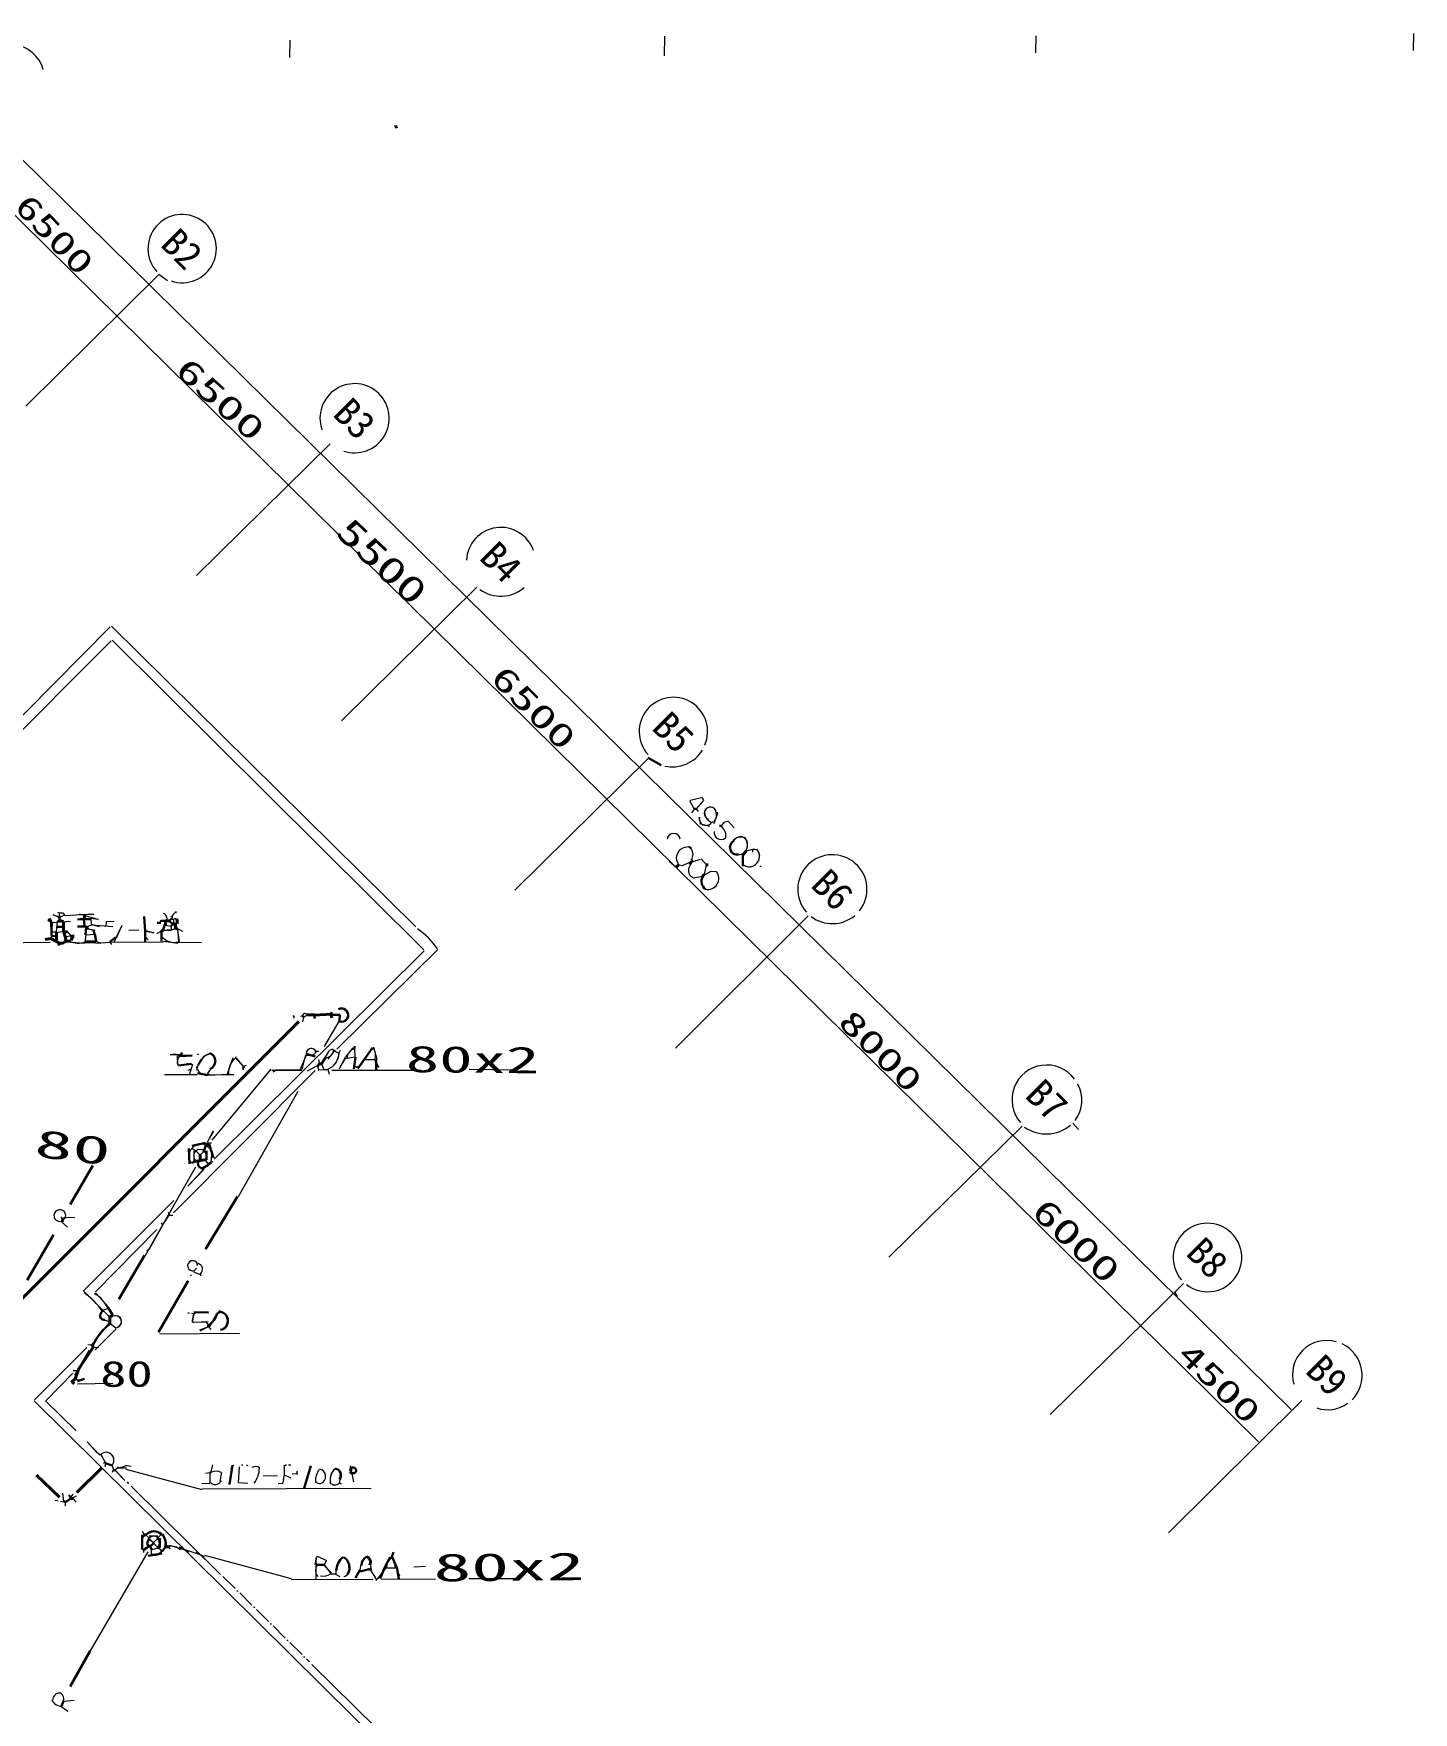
# Model space of a CAD drawing. Header units: millimetres. Extents: x -22015 to 140060, y -26591 to 87788.
# Drawn here: x 102598 to 139564, y 42796 to 87788 of the extents above; entities that cross this region are included whole.
import ezdxf
from ezdxf.enums import TextEntityAlignment as Align

# ---------------------------------------------------------------- set-up
doc = ezdxf.new("R2010")
doc.units = ezdxf.units.MM
doc.linetypes.add('CENTER', pattern=[629.404438, 461.947508, -83.728465, 0, -83.728465])
for name, color, linetype, lineweight in [('A_MED', 9, 'CONTINUOUS', 20), ('A_THIN', 8, 'CONTINUOUS', 15), ('AXIS', 1, 'CONTINUOUS', 15), ('AXIS_SYM', 1, 'CONTINUOUS', 20), ('AXIS_TEXT', 1, 'CONTINUOUS', 13), ('DIM', 3, 'CONTINUOUS', 15), ('DIM_TEXT', 3, 'CONTINUOUS', 13), ('FRAME', 8, 'CONTINUOUS', 90), ('L_CENTER', 30, 'CENTER', 9), ('P_LEADER', 140, 'CONTINUOUS', 20), ('P_NOMARK', 6, 'CONTINUOUS', 35), ('P_R', 5, 'CONTINUOUS', 40), ('P_R_MARK', 5, 'CONTINUOUS', 25), ('P_SIZE', 140, 'CONTINUOUS', 13), ('SYM', 4, 'CONTINUOUS', 25), ('TEXT_SHAPE', 7, 'CONTINUOUS', 30)]:
    doc.layers.add(name, color=color, linetype=linetype, lineweight=lineweight)
doc.styles.add('JP', font='msgothic.ttc')

msp = doc.modelspace()

# ---------------------------------------------------------------- linework, layer by layer
at = {"layer": 'A_MED', "lineweight": 20}
for p, q in [((105955, 81338), (106190, 81173)), ((120145, 65997), (120009, 65969)), ((119991, 65486), (119872, 65502)), ((120229, 65642), (120229, 65608)), ((120265, 65602), (120464, 65666)), ((120481, 65673), (120626, 65514)), ((120619, 65507), (120560, 65255)), ((120754, 65341), (120889, 65330)), ((120193, 65219), (120277, 65167)), ((103081, 63968), (103589, 63999)), ((103114, 64172), (103303, 64119)), ((103116, 64176), (103287, 64112)), ((103211, 63717), (103243, 63988)), ((103416, 64162), (103318, 64105)), ((103391, 64221), (103425, 64159)), ((104331, 64044), (103829, 64186)), ((104143, 63897), (104024, 63846)), ((104134, 64056), (104152, 63887)), ((104135, 64079), (104334, 64053)), ((104723, 63850), (104148, 63891)), ((104154, 63916), (104353, 63861)), ((104546, 63984), (104534, 63871)), ((104758, 63996), (104554, 63985)), ((103046, 63869), (103080, 63869)), ((103487, 63450), (103973, 63409)), ((103508, 63717), (103597, 63625)), ((103617, 63536), (103549, 63469)), ((103997, 63633), (103974, 63448)), ((103989, 63807), (104247, 63764)), ((104232, 63641), (103994, 63630)), ((104063, 63792), (104199, 63771)), ((104264, 63462), (104399, 63412)), ((104269, 63408), (104756, 63444)), ((104536, 63873), (104502, 63855)), ((104964, 63886), (104758, 63447)), ((104962, 63887), (104815, 63563)), ((104400, 63418), (104654, 63436)), ((106077, 63437), (104756, 63429)), ((113425, 63246), (110723, 60574)), ((106982, 59882), (106101, 59884)), ((114266, 60035), (115503, 60020)), ((109678, 59435), (108079, 56611)), ((105590, 55029), (106941, 57420)), ((106223, 56121), (106056, 55862)), ((104592, 53617), (104471, 53575)), ((104617, 53229), (104128, 52617)), ((104391, 53356), (104637, 53267)), ((104647, 53219), (104800, 53102)), ((104047, 52657), (104183, 52646)), ((108114, 52948), (105978, 52930)), ((103649, 48648), (103598, 48564)), ((111642, 48793), (107102, 48782)), ((103323, 48459), (103408, 48444)), ((103442, 48447), (103442, 48329)), ((103647, 48534), (103730, 48431)), ((105916, 47221), (105609, 47555)), ((105930, 47521), (105690, 47521)), ((105925, 47458), (105809, 47353)), ((106018, 47568), (105935, 47482)), ((106072, 47588), (106170, 47245)), ((106229, 47277), (106483, 47209)), ((105655, 47100), (104115, 44446)), ((105762, 47029), (105744, 46996)), ((105917, 47201), (105762, 47155)), ((105946, 47217), (106028, 47114)), ((106213, 47231), (106249, 47182)), ((106495, 47238), (106752, 47088)), ((106570, 47192), (107082, 47022)), ((106946, 47089), (107164, 46979)), ((109501, 46365), (111686, 46361)), ((112789, 46694), (113093, 46712)), ((115570, 46376), (114261, 46379))]:
    msp.add_line(p, q, dxfattribs=at)
for centre, radius, start, end in [((120102, 65694), 285, 108.5502, 219.336), ((120002, 65791), 262, 326.7572, 36.2458), ((120659, 65146), 296, 258.347, 37.3006), ((103787, 63884), 473, 240.9529, 293.5332), ((104787, 53266), 164, 272.3801, 114.7858), ((105873, 47324), 380, 143.9623, 207.6939), ((105819, 47347), 172, 51.7745, 135.9297), ((106301, 46973), 279, 48.4494, 107.938)]:
    msp.add_arc(centre, radius, start, end, dxfattribs=at)
at = {"layer": 'A_THIN', "lineweight": 15}
for p, q in [((112309, 85244), (112274, 85323)), ((112309, 85337), (112341, 85258)), ((99949, 67138), (104648, 71891)), ((104689, 71905), (112842, 63853)), ((104675, 71512), (99719, 66549)), ((104704, 71536), (113057, 63233)), ((119621, 65609), (119814, 65446)), ((120155, 65569), (119991, 65489)), ((120572, 65244), (120753, 65339)), ((120279, 65166), (120514, 65210)), ((103235, 64244), (103286, 64228)), ((103284, 64225), (103386, 64221)), ((103284, 64224), (103284, 64106)), ((104215, 64189), (103419, 64146)), ((103963, 64191), (104216, 64178)), ((103589, 63610), (103454, 63574)), ((105146, 63756), (105418, 63765)), ((104649, 63428), (104682, 63377)), ((113059, 63204), (107437, 57622)), ((110141, 59998), (106346, 56189)), ((108957, 60031), (107376, 58128)), ((110591, 60009), (112979, 60009)), ((130441, 58591), (130591, 58421)), ((106354, 56515), (103930, 54088)), ((106059, 55863), (105702, 55227)), ((106018, 55913), (106054, 55864)), ((106207, 56203), (106227, 56119)), ((106226, 56119), (106327, 56119)), ((105897, 55735), (104254, 54068)), ((105713, 55218), (105634, 55166)), ((104638, 53393), (103955, 54074)), ((104254, 54045), (104623, 53641)), ((133170, 54062), (133267, 53873)), ((104812, 53076), (104246, 52510)), ((104808, 53080), (104331, 52591)), ((104024, 52575), (102622, 51177)), ((104336, 52577), (104183, 52567)), ((103645, 51885), (102929, 51146)), ((103656, 51961), (103791, 51961)), ((122723, 31251), (102610, 51144)), ((102919, 51143), (103737, 50341)), ((105071, 49315), (107102, 48770)), ((103410, 48448), (103380, 48668)), ((103743, 48592), (103642, 48539)), ((107606, 46494), (105213, 48863)), ((103173, 48486), (103255, 48463)), ((105504, 47654), (105558, 47555)), ((105694, 47439), (105812, 47354)), ((106573, 47251), (106573, 47200)), ((105539, 47149), (105539, 47081)), ((105747, 47166), (105747, 47031)), ((107137, 46954), (107606, 46494)), ((107174, 47015), (109503, 46383)), ((113363, 46358), (111906, 46367)), ((119751, 34517), (110056, 44081))]:
    msp.add_line(p, q, dxfattribs=at)
for centre, radius, start, end in [((111694, 62066), 2097, 34.5661, 55.6012), ((102823, 52420), 1975, 35.0624, 55.171), ((103830, 53290), 830, 23.2546, 60.9132), ((104807, 53274), 148, 290.3233, 74.8228)]:
    msp.add_arc(centre, radius, start, end, dxfattribs=at)
at = {"layer": 'AXIS', "lineweight": 15}
for p, q in [((105943, 81320), (102389, 77807)), ((110546, 76789), (106966, 73268)), ((114470, 72953), (110850, 69371)), ((119071, 68371), (115491, 64835)), ((123353, 64146), (119797, 60601)), ((129086, 58505), (125513, 54993)), ((133401, 54292), (129834, 50778)), ((136577, 51155), (133006, 47609))]:
    msp.add_line(p, q, dxfattribs=at)
at = {"layer": 'AXIS_SYM', "lineweight": 20}
for centre, radius, start, end in [((101966, 86576), 925, 15.561, 220.3753), ((106578, 82025), 916, 251.243, 222.1427), ((111198, 77479), 927, 251.5949, 199.3941), ((115118, 73630), 924, 19.2204, 177.1278), ((115113, 73664), 954, 234.0076, 310.8609), ((119739, 69083), 917, 336.3774, 222.0926), ((119709, 69095), 958, 257.8579, 327.8178), ((123997, 64854), 928, 321.8853, 221.5466), ((123997, 64880), 945, 232.9113, 309.715), ((129772, 59206), 910, 323.3995, 28.1928), ((134046, 54988), 919, 232.2825, 220.4584), ((137243, 51846), 920, 74.3379, 196.181), ((137254, 51829), 935, 315.2972, 64.7934)]:
    msp.add_arc(centre, radius, start, end, dxfattribs=at)
at = {"layer": 'AXIS_SYM', "lineweight": 15}
for centre, radius, start, end in [((129739, 59216), 930, 36.3877, 220.8867), ((129728, 59298), 1000, 234.6307, 310.3975), ((137267, 51788), 881, 250.5072, 307.2652)]:
    msp.add_arc(centre, radius, start, end, dxfattribs=at)
at = {"layer": 'DIM', "lineweight": 15}
for p, q in [((136291, 50914), (101084, 85597)), ((100233, 84750), (135413, 50052))]:
    msp.add_line(p, q, dxfattribs=at)
at = {"layer": 'DIM', "lineweight": 40}
for p, q in [((119873, 65506), (119822, 65456)), ((120567, 65254), (120516, 65203))]:
    msp.add_line(p, q, dxfattribs=at)
at = {"layer": 'DIM', "lineweight": 20}
msp.add_arc((120394, 65364), 251, 141.3772, 215.8278, dxfattribs=at)
at = {"layer": 'FRAME', "lineweight": 20}
for p, q in [((139564, 87788), (139560, 87332)), ((109462, 87607), (109455, 87151)), ((119497, 87718), (119488, 87194)), ((129451, 87728), (129438, 87272))]:
    msp.add_line(p, q, dxfattribs=at)
at = {"layer": 'L_CENTER', "lineweight": 15}
msp.add_line((107672, 46443), (109989, 44149), dxfattribs=at)
at = {"layer": 'P_LEADER', "lineweight": 20}
for p, q in [((103075, 63617), (103059, 63549)), ((103401, 63720), (103215, 63686)), ((100650, 63416), (103045, 63437)), ((103724, 51710), (103943, 51726)), ((103777, 51606), (104718, 51622))]:
    msp.add_line(p, q, dxfattribs=at)
at = {"layer": 'P_LEADER', "lineweight": 15}
msp.add_line((103080, 63717), (103215, 63717), dxfattribs=at)
at = {"layer": 'P_NOMARK', "lineweight": 40}
for p, q in [((102220, 53819), (109705, 61316)), ((105569, 55041), (104879, 53872))]:
    msp.add_line(p, q, dxfattribs=at)
at = {"layer": 'P_R', "lineweight": 40}
for p, q in [((104181, 57454), (103582, 56412)), ((108060, 56622), (107204, 55208)), ((103133, 55591), (102424, 54383)), ((106735, 54359), (105946, 52989)), ((103575, 43492), (104110, 44448))]:
    msp.add_line(p, q, dxfattribs=at)
at = {"layer": 'P_R_MARK', "lineweight": 15}
for p, q in [((103326, 56080), (103377, 56013)), ((106832, 54513), (106798, 54495)), ((106961, 54705), (106895, 54619)), ((106997, 54821), (106964, 54770)), ((104031, 50044), (104293, 49766)), ((104031, 50044), (104369, 49687)), ((104292, 49763), (104391, 49710)), ((104512, 49479), (104512, 49378)), ((104731, 49294), (104699, 49225)), ((104766, 49299), (105042, 49012)), ((104780, 49290), (105041, 49011)), ((104851, 49378), (104851, 49344)), ((105074, 49405), (104856, 49329)), ((105208, 49385), (105073, 49418)), ((105106, 48974), (105141, 48925))]:
    msp.add_line(p, q, dxfattribs=at)
at = {"layer": 'P_R_MARK', "lineweight": 20}
for p, q in [((103352, 55935), (103508, 55805)), ((103447, 56068), (103702, 56059)), ((106895, 54607), (107062, 54535)), ((107065, 54548), (107081, 54497)), ((104393, 49714), (104523, 49485)), ((104398, 49713), (104520, 49483)), ((104511, 49482), (104460, 49466)), ((104699, 49412), (104735, 49294)), ((104850, 49345), (104782, 49295)), ((105084, 49344), (104851, 49344)), ((103349, 42943), (103522, 42831)), ((103682, 43120), (103410, 43091))]:
    msp.add_line(p, q, dxfattribs=at)
at = {"layer": 'P_R_MARK', "lineweight": 40}
msp.add_line((103378, 56015), (103360, 55948), dxfattribs=at)
at = {"layer": 'P_R_MARK', "lineweight": 30}
for p, q in [((103448, 56064), (103380, 56014)), ((104513, 49480), (104700, 49415)), ((104732, 49293), (104783, 49293)), ((103403, 43096), (103349, 42962))]:
    msp.add_line(p, q, dxfattribs=at)
at = {"layer": 'P_R_MARK', "lineweight": 20}
for centre, radius, start, end in [((103301, 56111), 158, 342.5988, 290.5139), ((106864, 54764), 139, 21.7239, 283.0926), ((106973, 54680), 150, 305.8407, 78.5446), ((104539, 49557), 210, 317.7712, 132.2653), ((104541, 49558), 209, 347.8599, 107.7843), ((103301, 43123), 192, 82.6252, 174.4), ((103211, 43154), 200, 342.9776, 54.0244), ((103348, 43250), 286, 202.7879, 272.0532)]:
    msp.add_arc(centre, radius, start, end, dxfattribs=at)
at = {"layer": 'SYM', "lineweight": 30}
for p, q in [((107208, 58060), (106842, 57982)), ((106756, 57905), (106772, 57498)), ((107213, 57995), (107164, 57859)), ((107230, 57847), (107229, 57606)), ((107298, 58021), (107420, 57663)), ((106944, 57566), (106840, 57521)), ((107288, 57475), (107131, 57379)), ((107352, 57532), (107281, 57486))]:
    msp.add_line(p, q, dxfattribs=at)
at = {"layer": 'SYM', "lineweight": 40}
for p, q in [((107269, 58060), (107235, 57993)), ((107060, 57741), (107060, 57589)), ((107195, 57609), (107060, 57588)), ((107162, 57859), (107162, 57826)), ((106941, 57572), (107009, 57572)), ((107061, 57585), (107010, 57569))]:
    msp.add_line(p, q, dxfattribs=at)
at = {"layer": 'SYM', "lineweight": 15}
for p, q in [((107404, 58373), (107251, 58069)), ((107265, 58062), (107366, 58062)), ((107159, 57830), (107059, 57743)), ((107100, 57289), (106733, 56899)), ((107164, 57351), (106739, 56912)), ((107129, 57386), (107104, 57285))]:
    msp.add_line(p, q, dxfattribs=at)
at = {"layer": 'SYM', "lineweight": 20}
for p, q in [((107414, 58368), (107307, 58178)), ((106857, 57909), (106943, 57843)), ((106891, 57840), (106890, 57572)), ((106953, 57837), (107055, 57736)), ((107009, 57878), (106958, 57844)), ((107163, 57869), (107010, 57879)), ((107193, 57604), (107278, 57487)), ((107228, 57992), (107374, 57851)), ((107373, 57842), (107343, 57539)), ((107400, 57551), (107349, 57535))]:
    msp.add_line(p, q, dxfattribs=at)
for centre, radius, start, end in [((107008, 57712), 260, 127.3943, 228.5186), ((107078, 57755), 279, 60.5052, 144.9767), ((107073, 57707), 184, 134.0396, 225.5818), ((107091, 57708), 142, 315.683, 58.7754)]:
    msp.add_arc(centre, radius, start, end, dxfattribs=at)
at = {"layer": 'SYM', "lineweight": 30}
msp.add_arc((107117, 57500), 117, 146.3115, 275.0313, dxfattribs=at)
at = {"layer": 'TEXT_SHAPE', "lineweight": 30}
for p, q in [((119066, 68379), (119409, 68180)), ((120301, 67010), (120352, 67010)), ((120976, 66567), (121027, 66551)), ((120214, 65948), (120148, 65999)), ((121602, 65795), (121601, 65474)), ((120161, 65557), (120195, 65557)), ((120195, 65557), (120195, 65524)), ((103062, 64073), (103026, 64024)), ((103286, 64106), (103304, 64022)), ((103949, 64077), (103775, 64042)), ((103944, 64058), (103775, 64045)), ((103946, 64056), (103966, 63870)), ((103962, 64056), (104131, 64056)), ((105564, 64125), (105584, 63736)), ((106011, 63956), (105909, 63956)), ((106028, 64007), (106130, 64007)), ((106116, 63911), (106058, 63755)), ((106297, 64061), (106230, 64009)), ((106230, 64005), (106333, 63923)), ((106333, 63923), (106282, 63872)), ((103080, 63717), (103079, 63616)), ((103079, 63610), (103214, 63595)), ((103080, 63869), (103080, 63717)), ((103215, 63717), (103215, 63683)), ((103233, 63852), (103402, 63852)), ((103252, 63367), (103497, 63464)), ((103452, 63515), (103452, 63464)), ((103503, 63479), (103453, 63461)), ((103588, 63618), (103621, 63598)), ((103961, 63858), (103775, 63856)), ((104003, 63837), (103991, 63634)), ((104203, 63764), (104234, 63651)), ((104243, 63652), (104273, 63466)), ((104805, 63570), (104644, 63444)), ((105587, 63736), (105586, 63449)), ((106027, 63739), (106027, 63466)), ((109799, 61460), (109832, 61426)), ((110117, 61493), (110130, 61392)), ((110120, 61494), (110578, 61497)), ((110578, 61562), (110578, 61494)), ((110578, 61502), (110798, 61492)), ((110578, 61495), (110798, 61493)), ((110805, 61489), (110796, 61326)), ((110805, 61489), (110796, 61326)), ((106509, 60393), (106560, 60393)), ((106848, 60399), (106533, 60385)), ((106571, 60478), (106556, 60393)), ((106848, 60397), (106560, 60391)), ((109911, 60444), (110144, 60371)), ((110417, 60349), (110307, 60174)), ((111219, 60360), (111175, 60046)), ((111201, 60651), (111183, 60583)), ((111678, 60610), (111287, 60053)), ((111726, 60618), (111708, 60585)), ((111777, 60296), (111776, 60026)), ((106476, 60135), (106828, 60182)), ((107266, 59875), (106986, 59924)), ((108219, 60107), (108219, 60073)), ((110251, 60178), (110200, 60109)), ((104608, 53627), (104720, 53438)), ((107621, 53542), (107520, 53491)), ((107286, 53514), (106892, 53521)), ((103961, 51740), (103772, 51674)), ((107358, 49245), (107324, 49211)), ((107930, 49421), (107846, 48900)), ((110025, 49402), (109849, 48805)), ((103544, 48616), (103595, 48566)), ((103408, 48447), (103442, 48447)), ((103598, 48528), (103451, 48434)), ((105506, 47555), (105503, 47166)), ((105637, 47333), (105671, 47249)), ((105685, 47439), (105638, 47336)), ((105692, 47470), (105692, 47436)), ((105807, 47322), (105724, 47252)), ((105725, 47250), (105760, 47166)), ((105811, 47352), (105811, 47318)), ((105930, 47487), (105930, 47453)), ((105980, 47468), (105980, 47217)), ((106035, 47051), (105672, 46997)), ((106133, 47233), (106044, 47106)), ((112151, 46958), (112012, 46685)), ((112240, 47090), (112191, 46937)), ((112216, 46944), (112320, 46692)), ((110180, 46748), (110383, 46748)), ((111337, 46611), (111222, 46399)), ((111343, 46569), (111628, 46646)), ((112005, 46685), (111882, 46388)), ((112333, 46688), (112385, 46376))]:
    msp.add_line(p, q, dxfattribs=at)
at = {"layer": 'TEXT_SHAPE', "lineweight": 15}
for p, q in [((120299, 67009), (120178, 67224)), ((120185, 67247), (120488, 67314)), ((120536, 67227), (120353, 67009)), ((120505, 67323), (120546, 67236)), ((120099, 66876), (120117, 66842)), ((120893, 66909), (120927, 66909)), ((121856, 65914), (121856, 65846)), ((122058, 65475), (122092, 65475)), ((105998, 63978), (105912, 63949)), ((106021, 64017), (105990, 63995)), ((106029, 64005), (105996, 63987)), ((106350, 64058), (106350, 63923)), ((105587, 63737), (105822, 63694)), ((106022, 63730), (105887, 63661)), ((106282, 63872), (106282, 63771)), ((106467, 63435), (107094, 63434)), ((109541, 61474), (109576, 61425)), ((109576, 61427), (109559, 61393)), ((109831, 61426), (109802, 61307)), ((106255, 60426), (106532, 60426)), ((106967, 60445), (107017, 60425)), ((109904, 60410), (109728, 60010)), ((110168, 60514), (110236, 60514)), ((110676, 60552), (110477, 60302)), ((110647, 60525), (110780, 60468)), ((110811, 60533), (110776, 60465)), ((110928, 60297), (110804, 60087)), ((110996, 60334), (110928, 60299)), ((107269, 59919), (107319, 59884)), ((107276, 59877), (107812, 59901)), ((107321, 59884), (107812, 59896)), ((108221, 60073), (108203, 60005)), ((109098, 60010), (109013, 59959)), ((109710, 60009), (109100, 60006)), ((110193, 60124), (109925, 59983)), ((110203, 60110), (110233, 60024)), ((110237, 60023), (110220, 59990)), ((110235, 60026), (110370, 60017)), ((110482, 60022), (110518, 59905)), ((106726, 53501), (106777, 53501)), ((106827, 53500), (106896, 53468)), ((107393, 49435), (107348, 49247)), ((107631, 49227), (107587, 48993)), ((108171, 49432), (108205, 49432)), ((108291, 49433), (108340, 49413)), ((109304, 49431), (109321, 49398)), ((109375, 49432), (109323, 49400)), ((109425, 49433), (109493, 49433)), ((109525, 49201), (109644, 49189)), ((109661, 49264), (109642, 49197)), ((107323, 48932), (107103, 48921)), ((107594, 48992), (107628, 48992)), ((110794, 48940), (110845, 48924)), ((110552, 46512), (110687, 46512)), ((110683, 46505), (110803, 46439)), ((111790, 46377), (111769, 46328))]:
    msp.add_line(p, q, dxfattribs=at)
at = {"layer": 'TEXT_SHAPE', "lineweight": 20}
for p, q in [((120304, 67008), (120222, 66904)), ((120348, 67008), (120400, 66941)), ((120420, 66791), (120465, 66602)), ((120711, 66542), (120447, 66609)), ((120924, 66900), (120823, 66609)), ((121024, 66558), (121111, 66658)), ((121112, 66662), (121197, 66677)), ((121204, 66679), (121366, 66504)), ((121606, 65525), (121599, 65795)), ((121855, 65918), (121687, 65879)), ((105566, 64125), (105580, 63736)), ((106128, 63897), (106280, 63864)), ((106422, 64257), (106276, 64104)), ((106299, 64058), (106350, 64058)), ((105594, 63747), (105821, 63692)), ((106021, 63719), (106042, 63543)), ((106282, 63754), (106042, 63754)), ((106282, 63765), (106062, 63749)), ((106078, 63467), (106462, 63416)), ((106402, 63800), (106284, 63763)), ((106443, 63808), (106502, 63460)), ((106452, 63807), (106585, 63735)), ((106453, 63805), (106476, 63450)), ((106467, 63431), (107094, 63436)), ((109797, 61463), (109746, 61447)), ((109843, 61533), (109791, 61465)), ((109937, 61490), (109835, 61421)), ((109937, 61500), (109852, 61534)), ((110786, 61332), (110381, 60635)), ((110786, 61332), (110400, 60677)), ((106446, 60392), (106452, 60144)), ((107160, 60375), (106952, 60064)), ((107352, 60455), (107155, 60384)), ((107940, 60335), (107782, 59902)), ((108012, 60362), (107996, 60311)), ((108014, 60323), (108218, 60106)), ((108024, 60334), (108237, 60080)), ((109880, 60418), (109782, 60025)), ((110232, 60294), (110248, 60176)), ((110515, 60537), (110409, 60353)), ((110607, 60575), (110523, 60534)), ((110648, 60518), (110615, 60575)), ((110949, 60358), (110789, 60036)), ((111155, 60604), (110956, 60368)), ((111202, 60359), (110999, 60325)), ((111204, 60363), (111194, 60143)), ((111196, 60583), (111204, 60363)), ((111486, 60296), (111756, 60296)), ((111489, 60301), (111760, 60294)), ((111716, 60589), (111792, 60306)), ((106816, 60031), (106731, 59998)), ((106746, 60183), (106843, 60163)), ((106851, 60161), (106763, 59885)), ((106850, 60154), (106819, 60037)), ((107263, 59926), (107460, 60189)), ((107812, 59889), (107964, 59892)), ((108185, 60073), (108219, 60073)), ((108289, 60137), (108222, 60102)), ((108981, 60006), (109786, 60007)), ((110312, 60180), (110378, 60028)), ((110370, 60025), (110489, 60025)), ((111187, 60141), (111249, 60090)), ((107581, 53566), (107307, 53139)), ((106840, 53295), (106891, 53244)), ((106888, 53469), (106846, 53268)), ((106884, 53473), (106847, 53298)), ((106862, 53252), (107200, 53268)), ((106895, 53252), (107278, 53273)), ((107284, 53130), (107047, 53044)), ((107290, 53143), (107051, 53016)), ((107204, 53269), (107280, 53177)), ((107281, 53127), (107347, 53058)), ((107323, 49215), (107204, 49202)), ((107324, 49211), (107323, 48941)), ((107963, 49419), (107895, 49352)), ((108109, 49382), (108080, 48959)), ((108746, 49138), (109136, 49148)), ((109306, 49148), (109276, 48942)), ((109313, 49399), (109312, 49146)), ((109325, 49152), (109494, 49084)), ((109646, 49199), (109679, 49181)), ((110822, 49264), (110685, 49334)), ((110801, 48944), (110823, 49248)), ((111082, 49417), (111098, 49349)), ((111128, 49196), (111172, 48979)), ((108091, 48954), (108340, 48941)), ((109272, 48935), (109153, 48922)), ((110284, 48917), (110147, 48961)), ((110143, 46754), (110179, 46970)), ((110203, 46980), (110423, 46879)), ((110204, 46982), (110441, 46864)), ((110434, 46860), (110387, 46746)), ((111521, 46975), (111590, 46944)), ((111592, 46936), (111640, 46615)), ((110163, 46748), (110162, 46380)), ((110374, 46740), (110579, 46535)), ((110383, 46748), (110565, 46522)), ((111329, 46615), (111253, 46475)), ((111332, 46600), (111636, 46615)), ((111622, 46605), (111772, 46368)), ((112032, 46673), (111804, 46366)), ((112297, 46673), (112043, 46662)), ((112297, 46665), (112043, 46665)), ((112303, 46685), (112399, 46456))]:
    msp.add_line(p, q, dxfattribs=at)
at = {"layer": 'TEXT_SHAPE', "lineweight": 40}
for p, q in [((121690, 65876), (121605, 65792)), ((120233, 65605), (120197, 65556)), ((120229, 65608), (120263, 65608)), ((120618, 65507), (120669, 65507)), ((102978, 64034), (103029, 64017)), ((103030, 64021), (103080, 63970)), ((103080, 63970), (103080, 63869)), ((103298, 64025), (103249, 63989)), ((103284, 64106), (103318, 64106)), ((103300, 64018), (103402, 63988)), ((103402, 63988), (103402, 63852)), ((103962, 64174), (103962, 64056)), ((106130, 64007), (106164, 64007)), ((106130, 64007), (106130, 63906)), ((106164, 64007), (106231, 64007)), ((106350, 63923), (106401, 63923)), ((106401, 63923), (106400, 63805)), ((106434, 64061), (106456, 63929)), ((103064, 63540), (102911, 63506)), ((103055, 63534), (103209, 63454)), ((103215, 63599), (103214, 63464)), ((103215, 63683), (103215, 63599)), ((103402, 63852), (103402, 63717)), ((103412, 63716), (103445, 63581)), ((103419, 63718), (103503, 63714)), ((103452, 63582), (103452, 63515)), ((103501, 63475), (103552, 63461)), ((103620, 63530), (103654, 63512)), ((103621, 63599), (103689, 63599)), ((103621, 63599), (103621, 63532)), ((103964, 63874), (104013, 63838)), ((104265, 63452), (103977, 63446)), ((104265, 63448), (103977, 63448)), ((104026, 63834), (104060, 63789)), ((106057, 63758), (106023, 63724)), ((106400, 63805), (106451, 63805)), ((109934, 61494), (110120, 61494)), ((110121, 61485), (110577, 61507)), ((110574, 61494), (110589, 61409)), ((110252, 60177), (110303, 60177)), ((104709, 53434), (104641, 53399)), ((104642, 53398), (104642, 53280)), ((104642, 53280), (104642, 53212)), ((107284, 53181), (107284, 53130)), ((104108, 52498), (103714, 51828)), ((104187, 52566), (103782, 51967)), ((104183, 52637), (104182, 52570)), ((103789, 51962), (103715, 51727)), ((103639, 51655), (103605, 51637)), ((103715, 51733), (103633, 51662)), ((103638, 51657), (103688, 51606)), ((102680, 49154), (103290, 48561)), ((104418, 49339), (103760, 48689)), ((111081, 49245), (111133, 49196)), ((111105, 49349), (111084, 49249)), ((103595, 48566), (103595, 48532)), ((103595, 48532), (103646, 48532)), ((105678, 47246), (105543, 47144)), ((105557, 47554), (105608, 47554)), ((105675, 47250), (105726, 47250)), ((105912, 47217), (105946, 47217)), ((106132, 47234), (106217, 47234)), ((106573, 47195), (106488, 47180))]:
    msp.add_line(p, q, dxfattribs=at)
at = {"layer": 'TEXT_SHAPE', "lineweight": 20}
for centre, radius, start, end in [((120732, 66889), 167, 34.3793, 250.4056), ((120611, 66749), 181, 167.905, 319.4358), ((120693, 66836), 205, 283.5581, 20.1744), ((119615, 66028), 171, 104.6485, 104.6485), ((119745, 66174), 179, 7.9196, 171.9318), ((121022, 66380), 191, 172.8113, 304.0463), ((120844, 66293), 302, 346.0271, 54.83), ((121550, 65967), 288, 63.8124, 205.5547), ((121533, 66070), 194, 339.0825, 152.2968), ((121409, 66047), 313, 328.9506, 32.3101), ((121477, 66078), 296, 232.2345, 293.7871), ((121772, 65733), 272, 233.4916, 5.7712), ((121767, 65737), 278, 252.6532, 42.9232), ((121897, 65770), 155, 357.051, 106.0665), ((106028, 64073), 145, 334.0837, 71.3799), ((106387, 64000), 64.5, 279.6867, 122.6991), ((105723, 63650), 147, 147.5929, 248.6449), ((106352, 63819), 387, 223.2481, 287.2913), ((106677, 60225), 234, 135.0706, 197.4771), ((107517, 59933), 558, 112.5, 172.633), ((107294, 60286), 173, 329.5732, 68.6397), ((110038, 60454), 136, 24.8351, 196.3413), ((109991, 60624), 219, 245.9749, 328.3055), ((110037, 60450), 140, 31.6992, 159.0385), ((110294, 60485), 487, 292.9661, 357.5029), ((110265, 60491), 516, 313.3225, 357.0325), ((111255, 60327), 259, 105.2236, 179.4791), ((111119, 60436), 372, 291.1237, 341.6327), ((111888, 60224), 406, 116.365, 167.491), ((111372, 60397), 391, 345.4908, 28.9042), ((106561, 60452), 314, 250.6403, 303.9848), ((107187, 60128), 227, 198.1423, 291.8869), ((107114, 53028), 499, 70.1256, 116.4636), ((107261, 49230), 642, 333.1501, 10.3499), ((108546, 49210), 177, 54.2006, 123.9114), ((108026, 49337), 620, 320.7164, 1.0032), ((110577, 49031), 424, 140.309, 187.1738), ((110223, 49120), 200, 288.4207, 79.9597), ((110931, 49031), 390, 131.0507, 190.183), ((110927, 49032), 386, 130.751, 195.9173), ((110668, 49054), 162, 216.6454, 319.312), ((110369, 46857), 212, 147.2736, 209.9163), ((111290, 46525), 598, 133.1083, 181.2627), ((110836, 46743), 216, 348.5723, 74.9788), ((111855, 46587), 517, 131.4453, 177.1271), ((111990, 46727), 296, 351.6703, 45.4037), ((110383, 46603), 233, 144.5961, 226.0808), ((110875, 46620), 184, 280.3824, 22.8069)]:
    msp.add_arc(centre, radius, start, end, dxfattribs=at)
at = {"layer": 'TEXT_SHAPE', "lineweight": 15}
for centre, radius, start, end in [((120727, 66897), 161, 4.106, 157.4061), ((120856, 66916), 283, 171.1939, 247.2433), ((106485, 64070), 185, 109.2778, 183.8858), ((106362, 60128), 306, 60.8774, 109.6712), ((108327, 59939), 510, 131.453, 185.7152), ((110395, 60593), 254, 276.3253, 342.3899), ((107491, 48991), 272, 60.9743, 117.678), ((107461, 49072), 171, 223.4363, 329.126), ((110359, 46786), 339, 257.0252, 305.1057)]:
    msp.add_arc(centre, radius, start, end, dxfattribs=at)
at = {"layer": 'TEXT_SHAPE', "lineweight": 30}
for centre, radius, start, end in [((121448, 65978), 195, 117.8503, 280.7617), ((120766, 65070), 274, 152.1186, 231.6837), ((110844, 61480), 180, 287.924, 115.4395), ((110848, 61483), 177, 252.1635, 117.0587), ((107243, 60251), 225, 288.8983, 71.9737), ((111926, 60233), 163, 159.0649, 239.6749), ((104553, 53418), 170, 123.1605, 198.9069), ((105486, 52065), 1418, 126.3418, 156.2882), ((104486, 53427), 107, 158.9189, 280.1767), ((106940, 53665), 602, 305.4569, 342.848), ((107550, 53291), 252, 282.7923, 73.225), ((107532, 53288), 269, 305.1508, 43.0656), ((110655, 49154), 179, 321.5707, 82.223), ((111160, 49283), 78.1, 254.0668, 130.7692), ((105826, 47356), 295, 48.821, 137.8215), ((105823, 47379), 273, 63.1026, 123.0893), ((105807, 47328), 175, 321.1125, 45.6558), ((105826, 47333), 311, 342.0678, 51.7025), ((105842, 47248), 232, 249.1163, 324.9684), ((111196, 46582), 490, 129.5157, 178.3606), ((110739, 46679), 323, 327.3169, 60.6444), ((111631, 46744), 251, 116.6165, 182.5226), ((112358, 46681), 311, 122.503, 182.9246)]:
    msp.add_arc(centre, radius, start, end, dxfattribs=at)
at = {"layer": 'TEXT_SHAPE', "lineweight": 40}
for centre, radius, start, end in [((103333, 63563), 155, 219.8032, 320.1245), ((111439, 46815), 184, 335.4702, 62.5849)]:
    msp.add_arc(centre, radius, start, end, dxfattribs=at)

# ---------------------------------------------------------------- texts
at = {"layer": 'AXIS_TEXT', "style": 'JP'}
for s, height, p in [('B2', 735.9, (106576, 82018)), ('B3', 743.9, (111199, 77473)), ('B4', 740.4, (115121, 73627)), ('B5', 740.3, (119742, 69067)), ('B6', 743.5, (124001, 64851)), ('B7', 748.4, (129745, 59210)), ('B8', 736.9, (134047, 54984)), ('B9', 746.7, (137256, 51831))]:
    msp.add_text(s, height=height, rotation=-45, dxfattribs=at).set_placement(p, align=Align.MIDDLE_CENTER)
at = {"layer": 'DIM_TEXT', "style": 'JP'}
for s, height, rotation, width, p in [('6500', 627.1, -46.447, 1.507513, (102045, 83119)), ('6500', 627, -42.0109, 1.656336, (106346, 78701)), ('5500', 694.8, -43.2035, 1.518846, (110648, 74377)), ('6500', 627.1, -44.9725, 1.615424, (114799, 70476)), ('8000', 610.1, -44.5124, 1.632702, (124113, 61253)), ('6000', 660.9, -43.4594, 1.55837, (129290, 56160)), ('4500', 610.1, -44.2445, 1.605073, (133199, 52335))]:
    msp.add_text(s, height=height, rotation=rotation, dxfattribs=dict(at, width=width)).set_placement(p)
at = {"layer": 'P_SIZE', "style": 'JP'}
for s, height, rotation, width, p in [('80x2', 709.5, -0.5412, 1.850442, (112569, 59956)), ('80', 743.6, -6.8406, 2, (102599, 57694)), ('80', 692.6, 0.0539, 1.492121, (104383, 51523)), ('80x2', 743.2, 0.53, 2, (113315, 46306))]:
    msp.add_text(s, height=height, rotation=rotation, dxfattribs=dict(at, width=width)).set_placement(p)

doc.saveas('drawing.dxf')
